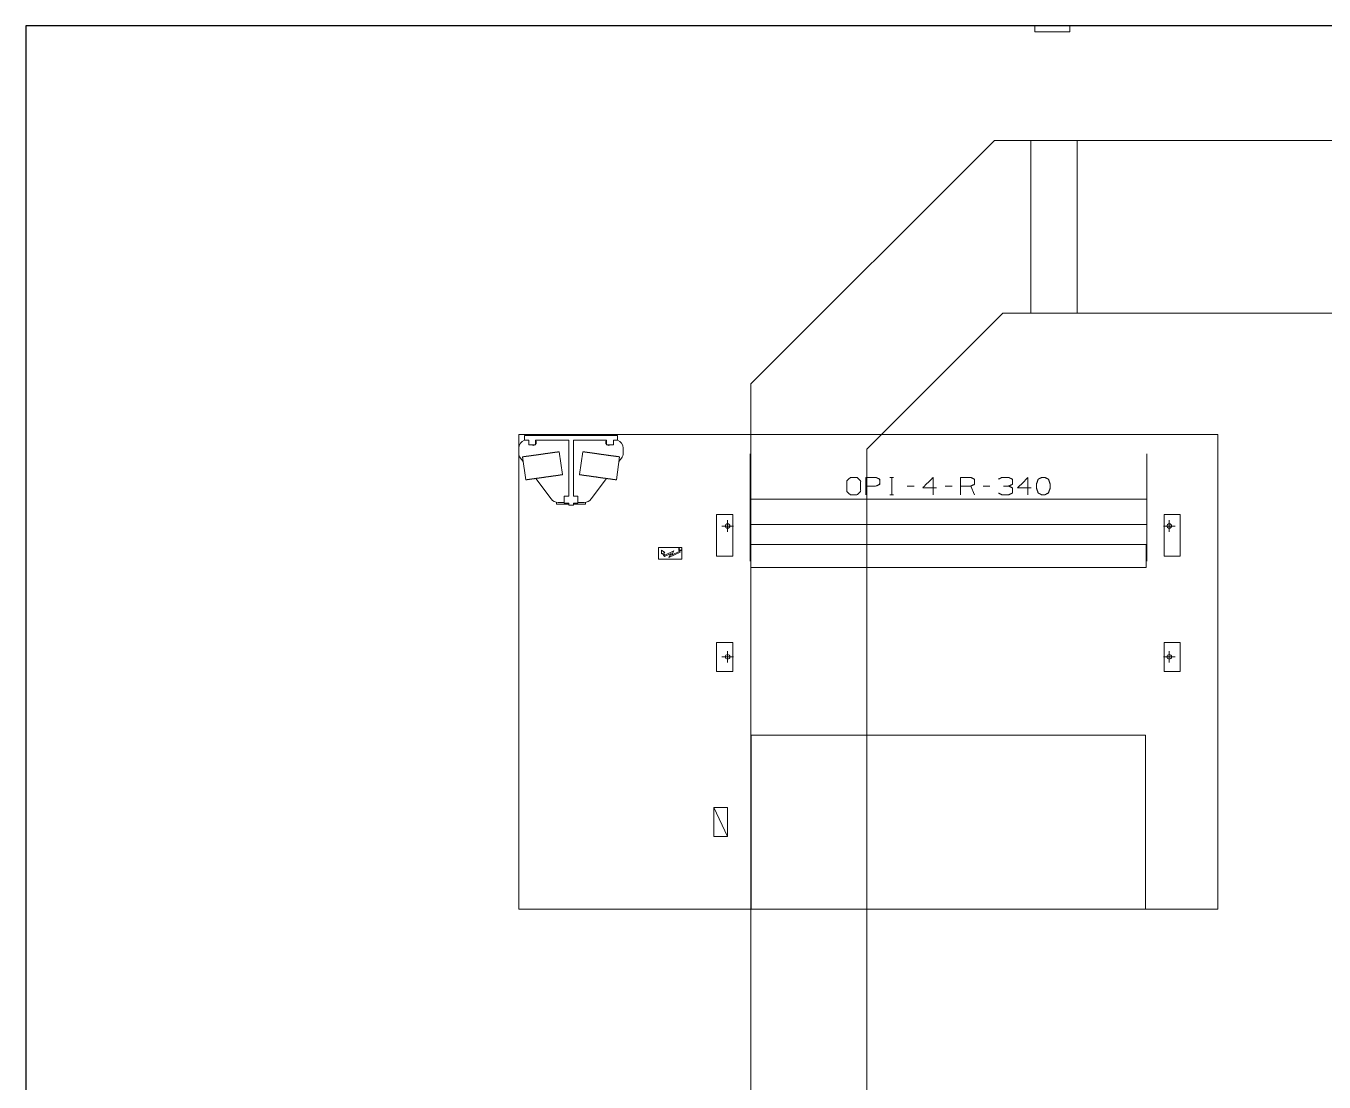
# Model space of a CAD drawing. Header units: millimetres. Extents: x 3056 to 110866, y 16649 to 58349.
# Drawn here: x 3056 to 14248, y 49244 to 58349 of the extents above; entities that cross this region are included whole.
import ezdxf

# ---------------------------------------------------------------- set-up
doc = ezdxf.new("R2010")
doc.units = ezdxf.units.MM
doc.layers.add('1', color=7, linetype='Continuous', true_color=0xffffff)

msp = doc.modelspace()

# ---------------------------------------------------------------- linework, layer by layer
at = {"layer": '1', "color": 143, "linetype": 'Continuous', "lineweight": 25}
for p, q in [((95866, 58349), (3056, 58349)), ((3056, 58349), (3056, 16649))]:
    msp.add_line(p, q, dxfattribs=at)
at = {"layer": '1', "color": 9, "linetype": 'Continuous', "lineweight": 13}
for p, q in [((3056, 16649), (3056, 58349)), ((3056, 58349), (11756, 58349)), ((11756, 58349), (11756, 58299)), ((12056, 58299), (12056, 58349)), ((11756, 58299), (12056, 58299)), ((11406, 57363), (9306, 55263)), ((20656, 57363), (11406, 57363)), ((11720, 55873), (11720, 57363)), ((12120, 55873), (12120, 57363)), ((11480, 55873), (10770, 55163)), ((11480, 55873), (17556, 55873))]:
    msp.add_line(p, q, dxfattribs=at)
at = {"layer": '1', "color": 143, "linetype": 'Continuous', "lineweight": 13}
for p, q in [((3056, 16649), (3056, 58349)), ((3056, 58349), (110866, 58349)), ((11480, 55873), (10306, 54700)), ((9306, 55263), (9306, 17870)), ((10306, 17870), (10306, 54700))]:
    msp.add_line(p, q, dxfattribs=at)
at = {"layer": '1', "color": 43, "linetype": 'Continuous', "lineweight": 13}
for p, q in [((3056, 16649), (3056, 58349)), ((3056, 16649), (3056, 58349)), ((3056, 58349), (110866, 58349)), ((3056, 58349), (110866, 58349))]:
    msp.add_line(p, q, dxfattribs=at)
at = {"layer": '1', "color": 43, "linetype": 'Continuous', "lineweight": 25}
for p, q in [((3056, 58349), (3056, 16649)), ((3056, 58349), (3056, 16649)), ((110866, 58349), (3056, 58349)), ((110866, 58349), (3056, 58349))]:
    msp.add_line(p, q, dxfattribs=at)
at = {"layer": '1', "color": 4, "linetype": 'Continuous', "lineweight": 13}
for p, q in [((7306, 50735), (7306, 54828)), ((7306, 50735), (7306, 54828)), ((7306, 54828), (13334, 54828)), ((7306, 54828), (13334, 54828)), ((8156, 54818), (7356, 54818)), ((7356, 54818), (7356, 54778)), ((7356, 54778), (7391, 54778)), ((7391, 54778), (7391, 54738)), ((7451, 54738), (7391, 54738)), ((7451, 54778), (7736, 54778)), ((7451, 54778), (7451, 54738)), ((7736, 54778), (7736, 54295)), ((7776, 54778), (8061, 54778)), ((7776, 54778), (7776, 54295)), ((8061, 54778), (8061, 54738)), ((8121, 54738), (8061, 54738)), ((8121, 54778), (8156, 54778)), ((8121, 54778), (8121, 54738)), ((8156, 54818), (8156, 54778)), ((13334, 54828), (13334, 50735)), ((13334, 54828), (13334, 50735)), ((7321, 54622), (7344, 54593)), ((7338, 54634), (7366, 54436)), ((7683, 54481), (7655, 54679)), ((7858, 54679), (7830, 54481)), ((8147, 54436), (8175, 54634)), ((8169, 54593), (8191, 54622)), ((8206, 54708), (8206, 54667)), ((7452, 54448), (7584, 54272)), ((7929, 54272), (8061, 54448)), ((10505, 54456), (10535, 54456)), ((10521, 54456), (10521, 54308)), ((7736, 54295), (7696, 54295)), ((7696, 54295), (7696, 54235)), ((7776, 54295), (7816, 54295)), ((7816, 54295), (7816, 54235)), ((10505, 54308), (10535, 54308)), ((10714, 54383), (10655, 54383)), ((11041, 54383), (10982, 54383)), ((11234, 54308), (11204, 54383)), ((11368, 54383), (11308, 54383)), ((7631, 54243), (7631, 54227)), ((7631, 54227), (7736, 54227)), ((7696, 54242), (7644, 54242)), ((7736, 54235), (7696, 54235)), ((7736, 54235), (7736, 54217)), ((7776, 54217), (7736, 54217)), ((7776, 54235), (7776, 54217)), ((7776, 54235), (7816, 54235)), ((7776, 54227), (7881, 54227)), ((7869, 54242), (7816, 54242)), ((7881, 54243), (7881, 54227)), ((12720, 54270), (9300, 54270)), ((9011, 53778), (9011, 54138)), ((9011, 54138), (9152, 54138)), ((9106, 54088), (9106, 53988)), ((9152, 54138), (9152, 53778)), ((12869, 53778), (12869, 54138)), ((12869, 54138), (13009, 54138)), ((12914, 54088), (12914, 53988)), ((13009, 54138), (13009, 53778)), ((9056, 54038), (9156, 54038)), ((9300, 54051), (12720, 54051)), ((12864, 54038), (12964, 54038)), ((8511, 53853), (8711, 53853)), ((8511, 53753), (8511, 53853)), ((8686, 53828), (8686, 53853)), ((8711, 53853), (8711, 53753)), ((9306, 53680), (9306, 53880)), ((9306, 53880), (12714, 53880)), ((12714, 53880), (12714, 53680)), ((8711, 53753), (8511, 53753)), ((8566, 53811), (8535, 53830)), ((8535, 53797), (8535, 53830)), ((8535, 53797), (8545, 53802)), ((8561, 53775), (8545, 53802)), ((8555, 53806), (8566, 53811)), ((8565, 53788), (8555, 53806)), ((8619, 53802), (8561, 53775)), ((8565, 53788), (8642, 53824)), ((8698, 53812), (8599, 53766)), ((8599, 53766), (8619, 53802)), ((8622, 53787), (8642, 53824)), ((8694, 53821), (8622, 53787)), ((8711, 53828), (8686, 53828)), ((8698, 53812), (8694, 53821)), ((9152, 53778), (9011, 53778)), ((13009, 53778), (12869, 53778)), ((12714, 53680), (9306, 53680)), ((9011, 53035), (9152, 53035)), ((9011, 52785), (9011, 53035)), ((9106, 52960), (9106, 52860)), ((9152, 53035), (9152, 52785)), ((12869, 52785), (12869, 53035)), ((12869, 53035), (13009, 53035)), ((12914, 52960), (12914, 52860)), ((13009, 53035), (13009, 52785)), ((9056, 52910), (9156, 52910)), ((12864, 52910), (12964, 52910)), ((9152, 52785), (9011, 52785)), ((13009, 52785), (12869, 52785)), ((12710, 52235), (9310, 52235)), ((8986, 51610), (9106, 51360)), ((8986, 51610), (9106, 51610)), ((8986, 51360), (8986, 51610)), ((9106, 51610), (9106, 51360)), ((9106, 51360), (8986, 51360)), ((13334, 50735), (7306, 50735)), ((13334, 50735), (7306, 50735))]:
    msp.add_line(p, q, dxfattribs=at)
for centre, radius in [((9106, 54038), 20), ((12914, 54038), 20), ((8699, 53841), 12.5), ((9106, 52910), 20), ((12914, 52910), 20)]:
    msp.add_circle(centre, radius, dxfattribs=at)
for centre, radius, start, end in [((7381, 54708), 75, 109.4723, 180), ((7431, 54758), 25, 233.1281, 270), ((7431, 54758), 25, 270, 306.8719), ((7431, 54758), 25, 323.1337, 36.8719), ((8081, 54758), 25, 143.1281, 216.8663), ((8081, 54758), 25, 233.1281, 270), ((8081, 54758), 25, 270, 306.8719), ((8131, 54708), 75, 0, 70.5277), ((7381, 54667), 75, 180, 216.8699), ((8131, 54667), 75, 323.1301, 0), ((7644, 54317), 75, 216.8699, 270), ((7869, 54317), 75, 270, 323.1301)]:
    msp.add_arc(centre, radius, start, end, dxfattribs=at)
for points, knots in [([(7655, 54679), (7655, 54679), (7654, 54679), (7654, 54678), (7653, 54678), (7652, 54678), (7651, 54678), (7650, 54678), (7648, 54678), (7647, 54678), (7647, 54677), (7645, 54677), (7644, 54677), (7643, 54677), (7640, 54677), (7639, 54676), (7638, 54676), (7637, 54676), (7635, 54676), (7634, 54676), (7633, 54675), (7631, 54675), (7630, 54675), (7628, 54675), (7626, 54675), (7623, 54674), (7620, 54674), (7616, 54673), (7614, 54673), (7612, 54673), (7608, 54672), (7604, 54672), (7600, 54671), (7598, 54671), (7593, 54670), (7591, 54670), (7587, 54669), (7584, 54669), (7582, 54668), (7580, 54668), (7577, 54668), (7575, 54667), (7570, 54667), (7567, 54666), (7562, 54666), (7560, 54665), (7557, 54665), (7552, 54664), (7546, 54663), (7544, 54663), (7541, 54663), (7538, 54662), (7535, 54662), (7530, 54661), (7527, 54661), (7524, 54660), (7522, 54660), (7516, 54659), (7510, 54658), (7508, 54658), (7502, 54657), (7499, 54657), (7496, 54656), (7491, 54656), (7485, 54655), (7482, 54654), (7479, 54654), (7477, 54654), (7474, 54653), (7471, 54653), (7468, 54652), (7465, 54652), (7463, 54652), (7457, 54651), (7454, 54650), (7452, 54650), (7446, 54649), (7444, 54649), (7441, 54649), (7436, 54648), (7430, 54647), (7428, 54647), (7423, 54646), (7420, 54646), (7418, 54645), (7415, 54645), (7411, 54644), (7408, 54644), (7406, 54644), (7404, 54643), (7401, 54643), (7399, 54643), (7397, 54642), (7395, 54642), (7393, 54642), (7388, 54641), (7384, 54641), (7380, 54640), (7378, 54640), (7377, 54639), (7373, 54639), (7369, 54639), (7366, 54638), (7363, 54638), (7362, 54637), (7360, 54637), (7357, 54637), (7355, 54636), (7352, 54636), (7350, 54636), (7349, 54636), (7348, 54635), (7346, 54635), (7345, 54635), (7344, 54635), (7343, 54635), (7342, 54635), (7341, 54635), (7341, 54634), (7340, 54634), (7339, 54634), (7339, 54634), (7339, 54634), (7339, 54634), (7338, 54634), (7338, 54634), (7338, 54634), (7338, 54634)], [0, 0, 0.000316, 0.001272, 0.002864, 0.005087, 0.007943, 0.011426, 0.015529, 0.020253, 0.022918, 0.025587, 0.031525, 0.034791, 0.038059, 0.045183, 0.049033, 0.052888, 0.057021, 0.061159, 0.065575, 0.069992, 0.074681, 0.079373, 0.084329, 0.089289, 0.099728, 0.110678, 0.122122, 0.128085, 0.134053, 0.146445, 0.15929, 0.172569, 0.179416, 0.193312, 0.20036, 0.214839, 0.222258, 0.22968, 0.23727, 0.244864, 0.25262, 0.268282, 0.27619, 0.292293, 0.300474, 0.308656, 0.325266, 0.342099, 0.350614, 0.359131, 0.367737, 0.376346, 0.393715, 0.40247, 0.411221, 0.420032, 0.437695, 0.455442, 0.464328, 0.482152, 0.491073, 0.499999, 0.517845, 0.535669, 0.544558, 0.553446, 0.562302, 0.571155, 0.579966, 0.588776, 0.597527, 0.60628, 0.623651, 0.632259, 0.640864, 0.6579, 0.666315, 0.674731, 0.691341, 0.707707, 0.715756, 0.731715, 0.739623, 0.747379, 0.755133, 0.77032, 0.777739, 0.785161, 0.792398, 0.799637, 0.806686, 0.813734, 0.820581, 0.827429, 0.840707, 0.853552, 0.865944, 0.87191, 0.877873, 0.889319, 0.900269, 0.910709, 0.920627, 0.925316, 0.930008, 0.938839, 0.947112, 0.954814, 0.961939, 0.965207, 0.968472, 0.974411, 0.97708, 0.979744, 0.984469, 0.98652, 0.988573, 0.990313, 0.992055, 0.99491, 0.996022, 0.997136, 0.99793, 0.998726, 0.999681, 0.999839, 1, 1]), ([(8175, 54634), (8175, 54634), (8175, 54634), (8175, 54634), (8174, 54634), (8174, 54634), (8174, 54634), (8173, 54634), (8173, 54634), (8172, 54634), (8171, 54635), (8171, 54635), (8170, 54635), (8169, 54635), (8168, 54635), (8167, 54635), (8165, 54635), (8164, 54636), (8163, 54636), (8161, 54636), (8158, 54636), (8156, 54637), (8153, 54637), (8151, 54637), (8150, 54638), (8147, 54638), (8143, 54639), (8140, 54639), (8136, 54639), (8135, 54640), (8133, 54640), (8129, 54641), (8125, 54641), (8120, 54642), (8118, 54642), (8116, 54642), (8114, 54643), (8112, 54643), (8109, 54643), (8107, 54644), (8105, 54644), (8102, 54644), (8097, 54645), (8095, 54645), (8093, 54646), (8090, 54646), (8085, 54647), (8082, 54647), (8080, 54647), (8075, 54648), (8069, 54649), (8067, 54649), (8061, 54650), (8059, 54650), (8056, 54651), (8050, 54652), (8048, 54652), (8045, 54652), (8042, 54653), (8039, 54653), (8036, 54654), (8034, 54654), (8031, 54654), (8028, 54655), (8022, 54656), (8017, 54656), (8014, 54657), (8011, 54657), (8005, 54658), (8003, 54658), (7997, 54659), (7991, 54660), (7989, 54660), (7986, 54661), (7983, 54661), (7977, 54662), (7975, 54662), (7972, 54663), (7969, 54663), (7967, 54663), (7961, 54664), (7956, 54665), (7953, 54665), (7951, 54666), (7946, 54666), (7943, 54667), (7938, 54667), (7936, 54668), (7933, 54668), (7931, 54668), (7929, 54669), (7926, 54669), (7922, 54670), (7919, 54670), (7915, 54671), (7913, 54671), (7909, 54672), (7905, 54672), (7901, 54673), (7899, 54673), (7897, 54673), (7893, 54674), (7890, 54674), (7886, 54675), (7885, 54675), (7883, 54675), (7882, 54675), (7880, 54675), (7879, 54676), (7878, 54676), (7876, 54676), (7875, 54676), (7874, 54676), (7873, 54677), (7870, 54677), (7869, 54677), (7868, 54677), (7866, 54677), (7865, 54678), (7865, 54678), (7863, 54678), (7862, 54678), (7861, 54678), (7860, 54678), (7859, 54678), (7859, 54679), (7858, 54679), (7858, 54679), (7858, 54679)], [0, 0, 0.000161, 0.000321, 0.001274, 0.00207, 0.002866, 0.003978, 0.00509, 0.007945, 0.009687, 0.011427, 0.01348, 0.015533, 0.020256, 0.022922, 0.025589, 0.031528, 0.034793, 0.038063, 0.045188, 0.052888, 0.061161, 0.069994, 0.074686, 0.079375, 0.089291, 0.099733, 0.11068, 0.122127, 0.12809, 0.134055, 0.146449, 0.159293, 0.172571, 0.179418, 0.186268, 0.193314, 0.200363, 0.207602, 0.214839, 0.22226, 0.22968, 0.244866, 0.25262, 0.260378, 0.268284, 0.284244, 0.292293, 0.300476, 0.316964, 0.333687, 0.342101, 0.359135, 0.367741, 0.376348, 0.393719, 0.402472, 0.411225, 0.420033, 0.428844, 0.437697, 0.446555, 0.455441, 0.464332, 0.482154, 0.5, 0.508924, 0.517847, 0.535671, 0.544559, 0.562303, 0.579967, 0.588778, 0.597529, 0.606284, 0.623654, 0.632262, 0.640867, 0.649384, 0.657899, 0.674733, 0.691342, 0.699525, 0.707708, 0.723809, 0.731719, 0.747378, 0.755137, 0.762729, 0.77032, 0.777742, 0.785162, 0.799638, 0.806689, 0.820582, 0.82743, 0.84071, 0.853553, 0.865947, 0.871913, 0.877876, 0.88932, 0.90027, 0.910709, 0.91567, 0.920625, 0.925317, 0.930006, 0.934423, 0.938839, 0.942977, 0.947112, 0.950965, 0.954815, 0.961939, 0.965207, 0.968475, 0.974414, 0.97708, 0.979747, 0.984469, 0.988572, 0.992057, 0.994911, 0.997134, 0.998726, 0.999682, 0.99984, 1, 1]), ([(9300, 54660), (9300, 54660), (9300, 54660), (9300, 54660), (9300, 54659), (9300, 54658), (9300, 54657), (9300, 54656), (9300, 54654), (9300, 54652), (9300, 54650), (9300, 54648), (9300, 54646), (9300, 54645), (9300, 54642), (9300, 54639), (9300, 54636), (9300, 54635), (9300, 54631), (9300, 54628), (9300, 54624), (9300, 54620), (9300, 54616), (9300, 54612), (9300, 54608), (9300, 54603), (9300, 54598), (9300, 54593), (9300, 54588), (9300, 54583), (9300, 54577), (9300, 54572), (9300, 54566), (9300, 54560), (9300, 54554), (9300, 54547), (9300, 54541), (9300, 54534), (9300, 54527), (9300, 54520), (9300, 54513), (9300, 54510), (9300, 54503), (9300, 54495), (9300, 54488), (9300, 54480), (9300, 54472), (9300, 54464), (9300, 54456), (9300, 54448), (9300, 54439), (9300, 54431), (9300, 54422), (9300, 54414), (9300, 54405), (9300, 54401), (9300, 54392), (9300, 54383), (9300, 54374), (9300, 54364), (9300, 54355), (9300, 54346), (9300, 54336), (9300, 54327), (9300, 54317), (9300, 54308), (9300, 54298), (9300, 54288), (9300, 54279), (9300, 54269), (9300, 54259), (9300, 54249), (9300, 54239), (9300, 54229), (9300, 54219), (9300, 54209), (9300, 54199), (9300, 54189), (9300, 54179), (9300, 54169), (9300, 54159), (9300, 54149), (9300, 54144), (9300, 54133), (9300, 54123), (9300, 54113), (9300, 54108), (9300, 54098), (9300, 54088), (9300, 54078), (9300, 54073), (9300, 54063), (9300, 54054), (9300, 54044), (9300, 54034), (9300, 54024), (9300, 54019), (9300, 54010), (9300, 54000), (9300, 53991), (9300, 53981), (9300, 53972), (9300, 53962), (9300, 53958), (9300, 53949), (9300, 53944), (9300, 53935), (9300, 53926), (9300, 53922), (9300, 53913), (9300, 53908), (9300, 53900), (9300, 53891), (9300, 53883), (9300, 53874), (9300, 53866), (9300, 53862), (9300, 53854), (9300, 53846), (9300, 53838), (9300, 53831), (9300, 53823), (9300, 53816), (9300, 53809), (9300, 53805), (9300, 53798), (9300, 53791), (9300, 53784), (9300, 53778), (9300, 53771), (9300, 53765), (9300, 53759), (9300, 53756), (9300, 53750), (9300, 53745), (9300, 53742), (9300, 53736)], [0, 0, 0.000115, 0.000441, 0.000996, 0.001764, 0.002754, 0.003962, 0.005394, 0.007043, 0.008904, 0.010988, 0.013284, 0.015797, 0.01716, 0.019989, 0.023035, 0.026293, 0.027971, 0.031543, 0.035322, 0.039302, 0.043493, 0.047885, 0.052477, 0.057264, 0.062251, 0.067439, 0.072815, 0.078381, 0.084135, 0.090078, 0.096199, 0.102509, 0.108991, 0.11565, 0.122486, 0.129489, 0.136663, 0.143998, 0.151499, 0.15916, 0.163065, 0.170955, 0.178994, 0.187182, 0.195513, 0.203987, 0.212593, 0.221337, 0.230212, 0.239213, 0.24834, 0.257581, 0.266937, 0.276407, 0.281171, 0.290802, 0.300536, 0.310361, 0.32029, 0.330304, 0.340405, 0.350585, 0.360846, 0.371181, 0.381579, 0.392046, 0.402575, 0.413162, 0.423795, 0.43448, 0.44521, 0.455974, 0.466773, 0.477606, 0.488463, 0.499342, 0.510238, 0.521145, 0.532064, 0.542984, 0.553903, 0.559359, 0.570267, 0.581169, 0.592048, 0.597482, 0.608332, 0.619154, 0.629941, 0.635318, 0.646054, 0.656744, 0.667382, 0.677975, 0.688511, 0.693767, 0.704211, 0.714586, 0.724892, 0.735124, 0.745282, 0.755348, 0.760341, 0.770275, 0.775222, 0.785019, 0.794719, 0.799511, 0.80905, 0.813797, 0.82317, 0.832429, 0.841573, 0.850591, 0.859483, 0.863863, 0.872561, 0.881121, 0.889544, 0.897823, 0.905959, 0.913941, 0.92178, 0.925656, 0.93326, 0.940698, 0.947975, 0.955093, 0.962032, 0.968806, 0.975402, 0.978614, 0.984947, 0.991096, 0.994125, 1, 1]), ([(12720, 54160), (12720, 54171), (12720, 54181), (12720, 54191), (12720, 54201), (12720, 54211), (12720, 54222), (12720, 54232), (12720, 54242), (12720, 54252), (12720, 54262), (12720, 54272), (12720, 54282), (12720, 54292), (12720, 54301), (12720, 54311), (12720, 54321), (12720, 54330), (12720, 54340), (12720, 54349), (12720, 54359), (12720, 54368), (12720, 54377), (12720, 54382), (12720, 54391), (12720, 54396), (12720, 54405), (12720, 54413), (12720, 54422), (12720, 54431), (12720, 54439), (12720, 54448), (12720, 54456), (12720, 54464), (12720, 54472), (12720, 54480), (12720, 54488), (12720, 54496), (12720, 54503), (12720, 54510), (12720, 54518), (12720, 54525), (12720, 54528), (12720, 54535), (12720, 54542), (12720, 54548), (12720, 54555), (12720, 54561), (12720, 54567), (12720, 54573), (12720, 54578), (12720, 54584), (12720, 54587), (12720, 54592), (12720, 54597), (12720, 54602), (12720, 54606), (12720, 54611), (12720, 54615), (12720, 54619), (12720, 54623), (12720, 54627), (12720, 54631), (12720, 54634), (12720, 54637), (12720, 54640), (12720, 54643), (12720, 54646), (12720, 54648), (12720, 54650), (12720, 54652), (12720, 54654), (12720, 54655), (12720, 54657), (12720, 54658), (12720, 54659), (12720, 54659), (12720, 54660), (12720, 54660), (12720, 54660), (12720, 54660)], [0, 0, 0.020404, 0.040788, 0.061161, 0.081512, 0.101821, 0.122099, 0.142313, 0.162474, 0.182572, 0.202595, 0.222523, 0.242367, 0.262105, 0.281736, 0.301252, 0.32064, 0.339891, 0.359005, 0.37797, 0.396776, 0.415413, 0.433881, 0.443025, 0.461218, 0.470277, 0.488173, 0.505879, 0.523373, 0.540645, 0.557684, 0.574501, 0.591085, 0.607415, 0.623491, 0.639313, 0.654859, 0.670141, 0.685138, 0.699859, 0.714284, 0.728413, 0.735324, 0.748987, 0.762353, 0.775392, 0.788102, 0.800495, 0.81255, 0.824276, 0.835653, 0.846681, 0.852099, 0.862598, 0.872747, 0.882515, 0.891924, 0.900962, 0.90963, 0.917916, 0.925811, 0.933336, 0.940459, 0.9472, 0.95354, 0.959487, 0.965033, 0.970187, 0.974928, 0.979257, 0.983194, 0.986707, 0.989819, 0.992518, 0.994804, 0.996666, 0.997397, 0.998645, 0.999471, 0.999894, 1, 1]), ([(7683, 54481), (7683, 54481), (7682, 54481), (7682, 54480), (7682, 54480), (7682, 54480), (7681, 54480), (7681, 54480), (7680, 54480), (7680, 54480), (7679, 54480), (7678, 54480), (7678, 54480), (7677, 54480), (7676, 54480), (7675, 54480), (7674, 54479), (7673, 54479), (7672, 54479), (7671, 54479), (7668, 54479), (7667, 54478), (7666, 54478), (7663, 54478), (7660, 54477), (7659, 54477), (7657, 54477), (7656, 54477), (7654, 54477), (7651, 54476), (7647, 54476), (7646, 54475), (7644, 54475), (7640, 54475), (7638, 54474), (7636, 54474), (7632, 54473), (7630, 54473), (7628, 54473), (7624, 54472), (7619, 54472), (7614, 54471), (7612, 54471), (7610, 54470), (7605, 54470), (7600, 54469), (7598, 54469), (7595, 54468), (7590, 54468), (7585, 54467), (7582, 54466), (7579, 54466), (7574, 54465), (7569, 54465), (7563, 54464), (7561, 54463), (7558, 54463), (7555, 54463), (7552, 54462), (7547, 54461), (7544, 54461), (7541, 54461), (7535, 54460), (7530, 54459), (7524, 54458), (7518, 54457), (7513, 54457), (7507, 54456), (7504, 54456), (7502, 54455), (7496, 54454), (7490, 54454), (7485, 54453), (7482, 54452), (7479, 54452), (7477, 54452), (7474, 54451), (7469, 54450), (7466, 54450), (7463, 54450), (7458, 54449), (7453, 54448), (7451, 54448), (7448, 54448), (7443, 54447), (7438, 54446), (7436, 54446), (7434, 54446), (7429, 54445), (7425, 54444), (7420, 54444), (7416, 54443), (7412, 54443), (7408, 54442), (7404, 54441), (7403, 54441), (7401, 54441), (7397, 54440), (7394, 54440), (7392, 54440), (7389, 54439), (7388, 54439), (7385, 54439), (7382, 54438), (7381, 54438), (7380, 54438), (7378, 54438), (7377, 54438), (7376, 54437), (7374, 54437), (7373, 54437), (7372, 54437), (7371, 54437), (7371, 54437), (7370, 54437), (7369, 54437), (7369, 54436), (7368, 54436), (7367, 54436), (7367, 54436), (7367, 54436), (7366, 54436), (7366, 54436), (7366, 54436), (7366, 54436), (7366, 54436)], [0, 0, 0.000158, 0.000321, 0.001274, 0.002068, 0.002866, 0.003976, 0.00509, 0.007945, 0.009685, 0.011427, 0.013478, 0.015533, 0.017895, 0.020253, 0.02292, 0.025587, 0.031526, 0.034793, 0.038061, 0.045183, 0.049036, 0.052888, 0.061161, 0.069994, 0.074686, 0.079375, 0.084333, 0.089289, 0.09973, 0.110678, 0.116404, 0.122127, 0.134053, 0.140248, 0.146448, 0.159293, 0.165929, 0.172569, 0.186268, 0.200361, 0.214839, 0.222261, 0.22968, 0.244866, 0.260376, 0.268284, 0.27619, 0.292293, 0.308659, 0.316965, 0.325268, 0.342102, 0.359136, 0.376347, 0.385032, 0.39372, 0.40247, 0.411223, 0.428842, 0.437698, 0.446554, 0.464333, 0.482154, 0.500001, 0.517846, 0.53567, 0.553449, 0.562302, 0.571158, 0.588777, 0.606285, 0.623655, 0.632261, 0.640868, 0.649383, 0.6579, 0.674734, 0.683038, 0.691341, 0.707709, 0.72381, 0.731718, 0.739626, 0.755136, 0.770322, 0.777741, 0.785161, 0.799639, 0.813734, 0.827431, 0.840711, 0.853555, 0.865949, 0.877875, 0.883596, 0.889322, 0.900272, 0.910711, 0.915669, 0.925318, 0.930008, 0.938839, 0.947114, 0.950964, 0.954817, 0.961941, 0.965207, 0.968476, 0.974413, 0.97708, 0.979749, 0.98211, 0.984469, 0.986522, 0.988573, 0.990315, 0.992057, 0.99491, 0.996024, 0.997136, 0.997932, 0.998726, 0.999681, 0.999842, 1, 1]), ([(8147, 54436), (8147, 54436), (8147, 54436), (8147, 54436), (8147, 54436), (8146, 54436), (8146, 54436), (8146, 54436), (8145, 54436), (8144, 54436), (8144, 54437), (8143, 54437), (8142, 54437), (8142, 54437), (8141, 54437), (8140, 54437), (8139, 54437), (8137, 54437), (8136, 54438), (8135, 54438), (8133, 54438), (8132, 54438), (8130, 54438), (8128, 54439), (8125, 54439), (8124, 54439), (8121, 54440), (8119, 54440), (8116, 54440), (8112, 54441), (8110, 54441), (8109, 54441), (8105, 54442), (8101, 54443), (8097, 54443), (8093, 54444), (8088, 54444), (8084, 54445), (8079, 54446), (8077, 54446), (8074, 54446), (8070, 54447), (8065, 54448), (8062, 54448), (8060, 54448), (8055, 54449), (8049, 54450), (8047, 54450), (8044, 54450), (8039, 54451), (8036, 54452), (8033, 54452), (8031, 54452), (8028, 54453), (8022, 54454), (8017, 54454), (8011, 54455), (8009, 54456), (8006, 54456), (8000, 54457), (7994, 54457), (7989, 54458), (7983, 54459), (7978, 54460), (7972, 54461), (7969, 54461), (7966, 54461), (7961, 54462), (7958, 54463), (7955, 54463), (7952, 54463), (7950, 54464), (7944, 54465), (7939, 54465), (7933, 54466), (7931, 54466), (7928, 54467), (7923, 54468), (7918, 54468), (7915, 54469), (7913, 54469), (7908, 54470), (7903, 54470), (7901, 54471), (7898, 54471), (7894, 54472), (7889, 54472), (7885, 54473), (7883, 54473), (7881, 54473), (7877, 54474), (7875, 54474), (7873, 54475), (7869, 54475), (7867, 54475), (7865, 54476), (7862, 54476), (7859, 54477), (7857, 54477), (7856, 54477), (7854, 54477), (7853, 54477), (7850, 54478), (7847, 54478), (7846, 54478), (7845, 54479), (7842, 54479), (7841, 54479), (7840, 54479), (7838, 54479), (7838, 54480), (7837, 54480), (7836, 54480), (7835, 54480), (7835, 54480), (7834, 54480), (7833, 54480), (7833, 54480), (7832, 54480), (7832, 54480), (7831, 54480), (7831, 54480), (7831, 54480), (7830, 54481), (7830, 54481), (7830, 54481)], [0, 0, 0.000158, 0.000319, 0.001274, 0.002068, 0.002864, 0.003976, 0.00509, 0.007945, 0.009685, 0.011427, 0.013478, 0.015531, 0.01789, 0.020253, 0.02292, 0.025587, 0.031526, 0.034793, 0.038059, 0.045183, 0.049036, 0.052888, 0.061161, 0.069992, 0.074682, 0.084331, 0.089289, 0.099728, 0.110678, 0.116404, 0.122127, 0.134053, 0.146445, 0.159291, 0.172569, 0.186266, 0.200361, 0.214839, 0.222259, 0.22968, 0.244866, 0.260374, 0.268284, 0.27619, 0.292293, 0.308659, 0.316962, 0.325266, 0.3421, 0.350617, 0.359134, 0.367741, 0.376347, 0.393717, 0.411223, 0.428842, 0.437698, 0.446551, 0.46433, 0.482154, 0.500001, 0.517846, 0.53567, 0.553449, 0.562302, 0.571158, 0.588777, 0.59753, 0.606283, 0.614968, 0.623653, 0.640866, 0.6579, 0.674734, 0.683035, 0.691341, 0.707707, 0.72381, 0.731715, 0.739626, 0.755133, 0.77032, 0.777739, 0.785161, 0.799639, 0.813734, 0.827431, 0.834071, 0.840707, 0.853552, 0.85975, 0.865947, 0.877875, 0.883596, 0.889322, 0.900272, 0.910711, 0.915667, 0.920627, 0.925316, 0.930008, 0.938839, 0.947112, 0.950962, 0.954817, 0.961941, 0.965207, 0.968474, 0.974413, 0.97708, 0.979747, 0.982105, 0.984469, 0.986522, 0.988573, 0.990315, 0.992055, 0.99491, 0.996024, 0.997136, 0.997932, 0.998726, 0.999681, 0.999842, 1, 1]), ([(10164, 54308), (10224, 54308), (10253, 54337), (10253, 54426), (10224, 54456), (10164, 54456), (10133, 54426), (10133, 54337), (10164, 54308)], [0, 0, 0.127127, 0.217025, 0.407706, 0.497604, 0.624731, 0.717025, 0.907706, 1, 1]), ([(10298, 54308), (10298, 54456), (10387, 54456), (10417, 54442), (10417, 54397), (10386, 54383), (10298, 54383)], [0, 0, 0.339346, 0.542948, 0.618046, 0.721633, 0.79997, 1, 1]), ([(10907, 54367), (10788, 54367), (10878, 54456), (10878, 54308)], [0, 0, 0.30205, 0.622426, 1, 1]), ([(11115, 54308), (11115, 54456), (11204, 54456), (11234, 54442), (11234, 54397), (11204, 54383), (11115, 54383)], [0, 0, 0.339236, 0.542769, 0.617844, 0.721397, 0.796467, 1, 1]), ([(11531, 54383), (11561, 54397), (11561, 54442), (11531, 54456), (11470, 54456), (11441, 54442)], [0, 0, 0.160393, 0.381645, 0.54205, 0.839596, 1, 1]), ([(11724, 54367), (11606, 54367), (11695, 54456), (11695, 54308)], [0, 0, 0.302051, 0.622426, 1, 1]), ([(11843, 54308), (11872, 54323), (11888, 54367), (11888, 54397), (11872, 54442), (11843, 54456), (11813, 54456), (11783, 54442), (11768, 54397), (11769, 54367), (11783, 54323), (11813, 54308), (11843, 54308)], [0, 0, 0.076271, 0.18189, 0.24938, 0.358347, 0.433031, 0.500524, 0.575208, 0.684176, 0.751759, 0.856236, 0.932507, 1, 1]), ([(11442, 54322), (11470, 54308), (11531, 54308), (11561, 54322), (11561, 54367), (11531, 54383), (11486, 54383)], [0, 0, 0.126083, 0.370411, 0.502126, 0.683806, 0.81832, 1, 1]), ([(12720, 53736), (12720, 53742), (12720, 53747), (12720, 53753), (12720, 53759), (12720, 53765), (12720, 53772), (12720, 53778), (12720, 53781), (12720, 53788), (12720, 53795), (12720, 53802), (12720, 53809), (12720, 53816), (12720, 53824), (12720, 53831), (12720, 53839), (12720, 53847), (12720, 53855), (12720, 53863), (12720, 53871), (12720, 53879), (12720, 53888), (12720, 53896), (12720, 53905), (12720, 53914), (12720, 53922), (12720, 53931), (12720, 53940), (12720, 53945), (12720, 53954), (12720, 53963), (12720, 53968), (12720, 53977), (12720, 53987), (12720, 53996), (12720, 54006), (12720, 54016), (12720, 54025), (12720, 54035), (12720, 54045), (12720, 54055), (12720, 54065), (12720, 54075), (12720, 54085), (12720, 54090), (12720, 54100), (12720, 54105), (12720, 54115), (12720, 54125), (12720, 54135), (12720, 54145), (12720, 54155), (12720, 54160)], [0, 0, 0.012849, 0.026097, 0.039744, 0.05379, 0.068223, 0.08303, 0.098224, 0.106008, 0.12175, 0.137855, 0.154309, 0.171112, 0.188264, 0.205741, 0.223542, 0.241667, 0.260092, 0.278828, 0.297864, 0.317187, 0.336785, 0.356669, 0.376803, 0.397198, 0.417843, 0.438713, 0.459832, 0.481164, 0.491879, 0.513535, 0.535377, 0.546392, 0.568535, 0.590839, 0.613318, 0.635946, 0.658725, 0.681653, 0.704705, 0.727883, 0.751173, 0.774562, 0.798039, 0.821603, 0.833404, 0.85708, 0.868944, 0.892707, 0.916496, 0.940335, 0.964198, 0.988062, 1, 1]), ([(9310, 52235), (9310, 52235), (9310, 52235), (9310, 52234), (9310, 52234), (9310, 52233), (9310, 52232), (9310, 52231), (9310, 52230), (9310, 52228), (9310, 52226), (9310, 52224), (9310, 52222), (9310, 52221), (9310, 52218), (9310, 52215), (9310, 52212), (9310, 52209), (9310, 52206), (9310, 52202), (9310, 52199), (9310, 52195), (9310, 52193), (9310, 52188), (9310, 52184), (9310, 52179), (9310, 52175), (9310, 52170), (9310, 52167), (9310, 52162), (9310, 52159), (9310, 52154), (9310, 52148), (9310, 52142), (9310, 52136), (9310, 52130), (9310, 52123), (9310, 52117), (9310, 52110), (9310, 52103), (9310, 52096), (9310, 52088), (9310, 52081), (9310, 52073), (9310, 52066), (9310, 52058), (9310, 52054), (9310, 52045), (9310, 52037), (9310, 52029), (9310, 52020), (9310, 52011), (9310, 52002), (9310, 51993), (9310, 51984), (9310, 51975), (9310, 51965), (9310, 51956), (9310, 51946), (9310, 51941), (9310, 51931), (9310, 51921), (9310, 51911), (9310, 51901), (9310, 51890), (9310, 51885), (9310, 51875), (9310, 51864), (9310, 51853), (9310, 51842), (9310, 51831), (9310, 51820), (9310, 51809), (9310, 51798), (9310, 51792), (9310, 51781), (9310, 51769), (9310, 51764), (9310, 51752), (9310, 51746), (9310, 51735), (9310, 51723), (9310, 51711), (9310, 51705), (9310, 51693), (9310, 51681), (9310, 51669), (9310, 51657), (9310, 51645), (9310, 51633), (9310, 51621), (9310, 51609), (9310, 51596), (9310, 51590), (9310, 51578), (9310, 51566), (9310, 51553), (9310, 51541), (9310, 51529), (9310, 51516), (9310, 51504), (9310, 51492), (9310, 51485)], [0, 0, 0.000134, 0.000543, 0.001228, 0.001707, 0.002801, 0.004163, 0.005807, 0.007712, 0.009892, 0.012347, 0.015064, 0.018055, 0.019622, 0.023015, 0.02667, 0.0306, 0.034791, 0.039243, 0.043963, 0.048944, 0.05418, 0.056931, 0.062555, 0.068439, 0.074577, 0.08097, 0.087609, 0.090996, 0.098009, 0.101643, 0.109023, 0.11665, 0.124524, 0.132631, 0.140977, 0.149557, 0.158369, 0.167415, 0.176686, 0.186175, 0.195898, 0.205832, 0.215992, 0.226364, 0.23694, 0.242288, 0.253175, 0.264273, 0.275576, 0.28707, 0.298761, 0.31065, 0.322722, 0.334977, 0.347416, 0.360032, 0.372823, 0.385784, 0.392353, 0.405568, 0.418946, 0.432478, 0.446166, 0.460009, 0.466966, 0.481028, 0.495237, 0.509574, 0.524052, 0.538657, 0.553389, 0.568249, 0.58322, 0.590763, 0.605904, 0.621151, 0.628806, 0.644209, 0.651956, 0.667506, 0.683141, 0.698868, 0.706749, 0.722596, 0.738521, 0.754516, 0.770574, 0.786703, 0.802881, 0.819123, 0.835408, 0.851734, 0.859926, 0.876316, 0.892734, 0.909188, 0.92567, 0.942165, 0.958676, 0.9752, 0.991731, 1, 1]), ([(12710, 51485), (12710, 51498), (12710, 51510), (12710, 51522), (12710, 51535), (12710, 51541), (12710, 51553), (12710, 51566), (12710, 51578), (12710, 51590), (12710, 51603), (12710, 51615), (12710, 51627), (12710, 51639), (12710, 51651), (12710, 51663), (12710, 51675), (12710, 51687), (12710, 51699), (12710, 51711), (12710, 51723), (12710, 51735), (12710, 51746), (12710, 51758), (12710, 51769), (12710, 51775), (12710, 51787), (12710, 51792), (12710, 51803), (12710, 51815), (12710, 51820), (12710, 51831), (12710, 51842), (12710, 51853), (12710, 51858), (12710, 51869), (12710, 51880), (12710, 51890), (12710, 51901), (12710, 51911), (12710, 51921), (12710, 51931), (12710, 51941), (12710, 51951), (12710, 51960), (12710, 51970), (12710, 51975), (12710, 51984), (12710, 51993), (12710, 52002), (12710, 52011), (12710, 52020), (12710, 52029), (12710, 52037), (12710, 52045), (12710, 52054), (12710, 52062), (12710, 52069), (12710, 52077), (12710, 52085), (12710, 52092), (12710, 52099), (12710, 52106), (12710, 52113), (12710, 52120), (12710, 52126), (12710, 52133), (12710, 52139), (12710, 52145), (12710, 52151), (12710, 52154), (12710, 52159), (12710, 52162), (12710, 52167), (12710, 52172), (12710, 52177), (12710, 52182), (12710, 52186), (12710, 52191), (12710, 52195), (12710, 52199), (12710, 52200), (12710, 52204), (12710, 52206), (12710, 52209), (12710, 52212), (12710, 52215), (12710, 52217), (12710, 52219), (12710, 52222), (12710, 52224), (12710, 52226), (12710, 52228), (12710, 52230), (12710, 52231), (12710, 52232), (12710, 52233), (12710, 52234), (12710, 52235), (12710, 52235), (12710, 52235), (12710, 52235)], [0, 0, 0.016531, 0.033062, 0.049579, 0.06609, 0.07433, 0.090812, 0.107266, 0.123684, 0.140074, 0.156429, 0.172734, 0.188998, 0.205204, 0.221361, 0.237455, 0.253478, 0.269438, 0.285327, 0.301132, 0.316859, 0.332494, 0.348044, 0.363496, 0.378849, 0.386497, 0.401695, 0.409237, 0.424266, 0.439181, 0.446611, 0.461343, 0.475948, 0.490426, 0.497594, 0.511867, 0.526, 0.539991, 0.553834, 0.567522, 0.581054, 0.594432, 0.607647, 0.620693, 0.633569, 0.646276, 0.652584, 0.665023, 0.677278, 0.68935, 0.701239, 0.71293, 0.724424, 0.735727, 0.746825, 0.757712, 0.768401, 0.778878, 0.789144, 0.799191, 0.80902, 0.818622, 0.828006, 0.837165, 0.846097, 0.854796, 0.863256, 0.871483, 0.879477, 0.887224, 0.890977, 0.898357, 0.901991, 0.909004, 0.915771, 0.92229, 0.928555, 0.934567, 0.940317, 0.94582, 0.951056, 0.953546, 0.958393, 0.960757, 0.965209, 0.9694, 0.97333, 0.975157, 0.978685, 0.981945, 0.984936, 0.987653, 0.990108, 0.992288, 0.994193, 0.995837, 0.997199, 0.998293, 0.999111, 0.999661, 0.999929, 1, 1]), ([(9310, 51485), (9310, 51473), (9310, 51461), (9310, 51448), (9310, 51436), (9310, 51423), (9310, 51411), (9310, 51399), (9310, 51386), (9310, 51374), (9310, 51362), (9310, 51350), (9310, 51337), (9310, 51325), (9310, 51313), (9310, 51301), (9310, 51289), (9310, 51277), (9310, 51265), (9310, 51254), (9310, 51242), (9310, 51230), (9310, 51218), (9310, 51207), (9310, 51195), (9310, 51184), (9310, 51173), (9310, 51161), (9310, 51150), (9310, 51139), (9310, 51128), (9310, 51117), (9310, 51107), (9310, 51096), (9310, 51086), (9310, 51075), (9310, 51070), (9310, 51060), (9310, 51050), (9310, 51039), (9310, 51030), (9310, 51020), (9310, 51010), (9310, 51001), (9310, 50991), (9310, 50982), (9310, 50973), (9310, 50964), (9310, 50959), (9310, 50951), (9310, 50942), (9310, 50934), (9310, 50925), (9310, 50917), (9310, 50909), (9310, 50901), (9310, 50897), (9310, 50890), (9310, 50882), (9310, 50875), (9310, 50868), (9310, 50861), (9310, 50854), (9310, 50847), (9310, 50841), (9310, 50835), (9310, 50829), (9310, 50823), (9310, 50817), (9310, 50812), (9310, 50806), (9310, 50801), (9310, 50796), (9310, 50791), (9310, 50787), (9310, 50782), (9310, 50778), (9310, 50776), (9310, 50772), (9310, 50768), (9310, 50765), (9310, 50761), (9310, 50758), (9310, 50755), (9310, 50753), (9310, 50750), (9310, 50748), (9310, 50746), (9310, 50744), (9310, 50742), (9310, 50740), (9310, 50740), (9310, 50738), (9310, 50737), (9310, 50737), (9310, 50736), (9310, 50736), (9310, 50735), (9310, 50735)], [0, 0, 0.016538, 0.033062, 0.049587, 0.06609, 0.082578, 0.099046, 0.115486, 0.131897, 0.148266, 0.164599, 0.180884, 0.197119, 0.213304, 0.229426, 0.245484, 0.261479, 0.277404, 0.293251, 0.30902, 0.324704, 0.340297, 0.355798, 0.371201, 0.386504, 0.401695, 0.416787, 0.431759, 0.446611, 0.461343, 0.475948, 0.490426, 0.50477, 0.518972, 0.533034, 0.546948, 0.553834, 0.567522, 0.581061, 0.594439, 0.607647, 0.6207, 0.633576, 0.646283, 0.658807, 0.671154, 0.683318, 0.695298, 0.701239, 0.71293, 0.724431, 0.735727, 0.746825, 0.757719, 0.768401, 0.778878, 0.784015, 0.794168, 0.804102, 0.813825, 0.823321, 0.832592, 0.841631, 0.85045, 0.85903, 0.867376, 0.875483, 0.88335, 0.890977, 0.898365, 0.905505, 0.912391, 0.919037, 0.925423, 0.931561, 0.937445, 0.943069, 0.94582, 0.951063, 0.956037, 0.960757, 0.965209, 0.9694, 0.97333, 0.976992, 0.980386, 0.983511, 0.986362, 0.988951, 0.991265, 0.993311, 0.9942, 0.995837, 0.997199, 0.998293, 0.999118, 0.999661, 0.999936, 1, 1]), ([(12710, 50735), (12710, 50735), (12710, 50736), (12710, 50736), (12710, 50737), (12710, 50738), (12710, 50739), (12710, 50740), (12710, 50742), (12710, 50744), (12710, 50746), (12710, 50748), (12710, 50750), (12710, 50753), (12710, 50755), (12710, 50758), (12710, 50761), (12710, 50765), (12710, 50768), (12710, 50772), (12710, 50776), (12710, 50778), (12710, 50782), (12710, 50787), (12710, 50789), (12710, 50794), (12710, 50796), (12710, 50801), (12710, 50806), (12710, 50812), (12710, 50817), (12710, 50823), (12710, 50829), (12710, 50835), (12710, 50838), (12710, 50844), (12710, 50851), (12710, 50857), (12710, 50864), (12710, 50871), (12710, 50879), (12710, 50882), (12710, 50890), (12710, 50897), (12710, 50901), (12710, 50909), (12710, 50917), (12710, 50921), (12710, 50929), (12710, 50938), (12710, 50946), (12710, 50951), (12710, 50959), (12710, 50968), (12710, 50977), (12710, 50987), (12710, 50996), (12710, 51005), (12710, 51015), (12710, 51025), (12710, 51034), (12710, 51044), (12710, 51055), (12710, 51065), (12710, 51075), (12710, 51086), (12710, 51096), (12710, 51107), (12710, 51117), (12710, 51128), (12710, 51139), (12710, 51150), (12710, 51161), (12710, 51173), (12710, 51184), (12710, 51195), (12710, 51207), (12710, 51218), (12710, 51230), (12710, 51242), (12710, 51254), (12710, 51265), (12710, 51277), (12710, 51289), (12710, 51301), (12710, 51313), (12710, 51325), (12710, 51337), (12710, 51350), (12710, 51362), (12710, 51374), (12710, 51386), (12710, 51399), (12710, 51411), (12710, 51423), (12710, 51436), (12710, 51448), (12710, 51454), (12710, 51467), (12710, 51479), (12710, 51485)], [0, 0, 0.000134, 0.000543, 0.001228, 0.00218, 0.003415, 0.004911, 0.006689, 0.008735, 0.011049, 0.013638, 0.016489, 0.019614, 0.023008, 0.02667, 0.0306, 0.034791, 0.039243, 0.043963, 0.048937, 0.05418, 0.056931, 0.062555, 0.068439, 0.071445, 0.07771, 0.080963, 0.087609, 0.094495, 0.101635, 0.109023, 0.11665, 0.124517, 0.132624, 0.136744, 0.145204, 0.153903, 0.162828, 0.171987, 0.18137, 0.19098, 0.195898, 0.205832, 0.215985, 0.221122, 0.231599, 0.242281, 0.247728, 0.258728, 0.269925, 0.28132, 0.28707, 0.298761, 0.310643, 0.322715, 0.33497, 0.347409, 0.360032, 0.372823, 0.385784, 0.398915, 0.412215, 0.42567, 0.43928, 0.453052, 0.466966, 0.481028, 0.49523, 0.509574, 0.524052, 0.538657, 0.553389, 0.568241, 0.583213, 0.598305, 0.613496, 0.628799, 0.644202, 0.659703, 0.675296, 0.69098, 0.706749, 0.722596, 0.738521, 0.754516, 0.770574, 0.786696, 0.802881, 0.819116, 0.835401, 0.851734, 0.868103, 0.884514, 0.900954, 0.917422, 0.93391, 0.950413, 0.958676, 0.9752, 0.991731, 1, 1])]:
    msp.add_open_spline(points, degree=1, knots=knots, dxfattribs=at)

doc.saveas('drawing.dxf')
